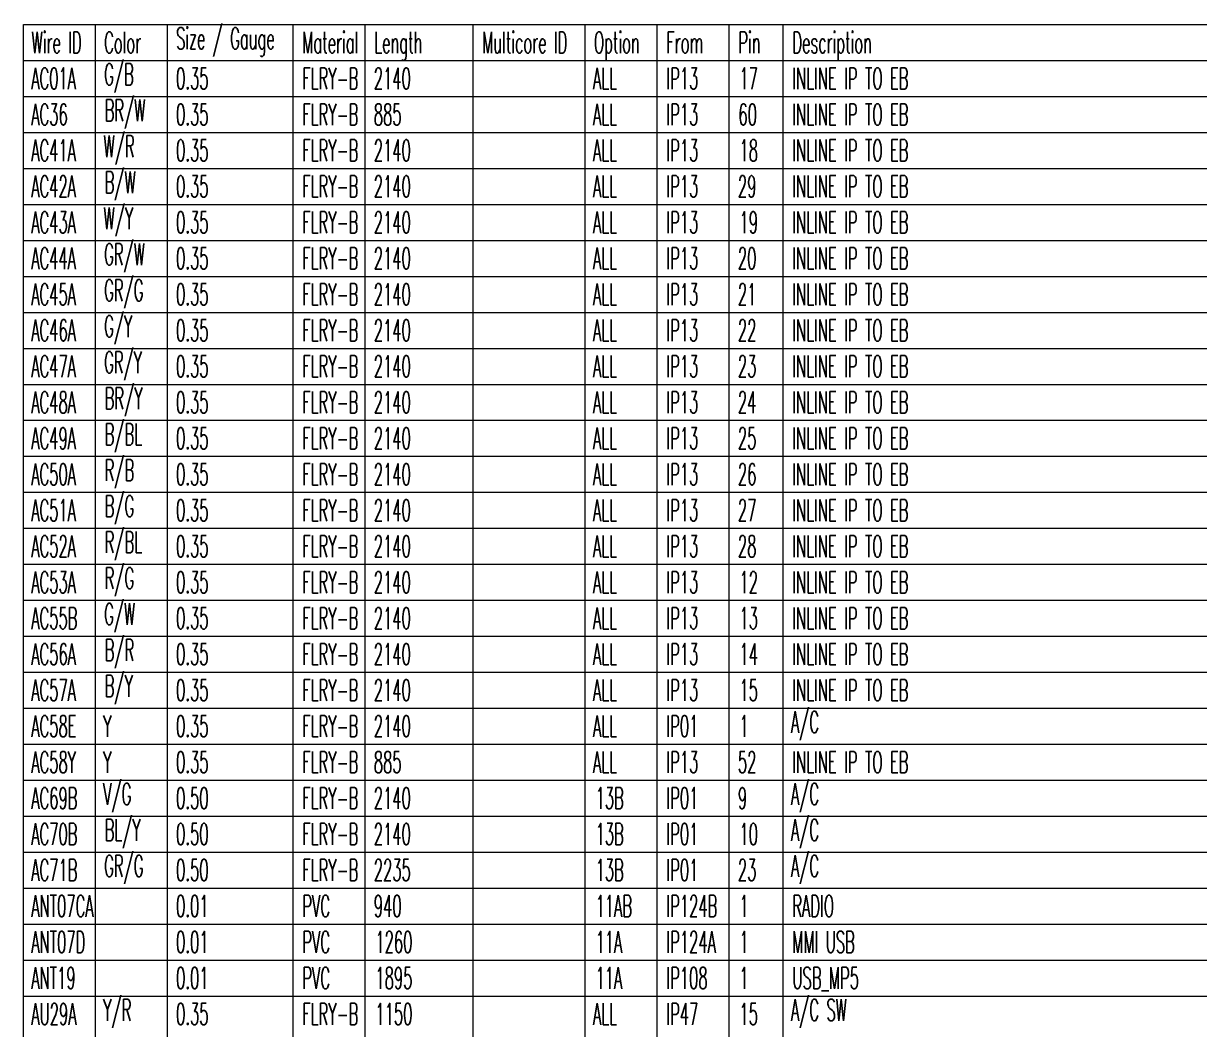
# Model space of a CAD drawing. Header units: inches. Extents: x 47316 to 59086, y 3141 to 11743.
# Drawn here: x 54764.1 to 54927.5, y 8790.6 to 8930.4 of the extents above; entities that cross this region are included whole.
import ezdxf

# ---------------------------------------------------------------- set-up
doc = ezdxf.new("R2010")
doc.units = ezdxf.units.IN
doc.header["$MEASUREMENT"] = 0
doc.styles.get("Standard").update_dxf_attribs({"font": ''})
doc.styles.get('Standard').set_extended_font_data('SimSun')

msp = doc.modelspace()

# ---------------------------------------------------------------- linework, layer by layer
at = {"color": 0, "linetype": 'Continuous', "lineweight": 15}
for p, q in [((54764.1, 8425.24), (54764.1, 8930.24)), ((54764.1, 8930.24), (55090.95, 8930.24)), ((54774.1, 8425.24), (54774.1, 8930.24)), ((54784.1, 8425.24), (54784.1, 8930.24)), ((54801.57, 8425.24), (54801.57, 8930.24)), ((54811.57, 8425.24), (54811.57, 8930.24)), ((54826.57, 8425.24), (54826.57, 8930.24)), ((54842.17, 8425.24), (54842.17, 8930.24)), ((54852.17, 8425.24), (54852.17, 8930.24)), ((54862.17, 8425.24), (54862.17, 8930.24)), ((54869.67, 8425.24), (54869.67, 8930.24)), ((54764.1, 8925.24), (55090.95, 8925.24)), ((54764.1, 8920.24), (55090.95, 8920.24)), ((54764.1, 8915.24), (55090.95, 8915.24)), ((54764.1, 8910.24), (55090.95, 8910.24)), ((54764.1, 8905.24), (55090.95, 8905.24)), ((54764.1, 8900.24), (55090.95, 8900.24)), ((54764.1, 8895.24), (55090.95, 8895.24)), ((54764.1, 8890.24), (55090.95, 8890.24)), ((54764.1, 8885.24), (55090.95, 8885.24)), ((54764.1, 8880.24), (55090.95, 8880.24)), ((54764.1, 8875.24), (55090.95, 8875.24)), ((54764.1, 8870.24), (55090.95, 8870.24)), ((54764.1, 8865.24), (55090.95, 8865.24)), ((54764.1, 8860.24), (55090.95, 8860.24)), ((54764.1, 8855.24), (55090.95, 8855.24)), ((54764.1, 8850.24), (55090.95, 8850.24)), ((54764.1, 8845.24), (55090.95, 8845.24)), ((54764.1, 8840.24), (55090.95, 8840.24)), ((54764.1, 8835.24), (55090.95, 8835.24)), ((54764.1, 8830.24), (55090.95, 8830.24)), ((54764.1, 8825.24), (55090.95, 8825.24)), ((54764.1, 8820.24), (55090.95, 8820.24)), ((54764.1, 8815.24), (55090.95, 8815.24)), ((54764.1, 8810.24), (55090.95, 8810.24)), ((54764.1, 8805.24), (55090.95, 8805.24)), ((54764.1, 8800.24), (55090.95, 8800.24)), ((54764.1, 8795.24), (55090.95, 8795.24))]:
    msp.add_line(p, q, dxfattribs=at)

# ---------------------------------------------------------------- texts
at = {"color": 140, "linetype": 'Continuous', "lineweight": 15, "char_height": 3, "attachment_point": 1}
for s, insert, width in [('\\Fromans.shx;\\W0.5000000000;\\T1.0000000000;\\o\\lSize / Gauge', (54785.31, 8929.81), 15.9286), ('\\Fromans.shx;\\W0.5000000000;\\T1.0000000000;\\o\\lWire ID', (54765.24, 8929.24), 8.0714), ('\\Fromans.shx;\\W0.5000000000;\\T1.0000000000;\\o\\lColor', (54775.31, 8929.24), 5.7143), ('\\Fromans.shx;\\W0.5000000000;\\T1.0000000000;\\o\\lMaterial', (54802.85, 8929.24), 8.6429), ('\\Fromans.shx;\\W0.5000000000;\\T1.0000000000;\\o\\lLength', (54812.85, 8929.24), 7.4286), ('\\Fromans.shx;\\W0.5000000000;\\T1.0000000000;\\o\\lMulticore ID', (54827.85, 8929.24), 13.5), ('\\Fromans.shx;\\W0.5000000000;\\T1.0000000000;\\o\\lOption', (54843.38, 8929.24), 7.0714), ('\\Fromans.shx;\\W0.5000000000;\\T1.0000000000;\\o\\lFrom', (54853.45, 8929.24), 5.7143), ('\\Fromans.shx;\\W0.5000000000;\\T1.0000000000;\\o\\lPin', (54863.45, 8929.24), 3.4286), ('\\Fromans.shx;\\W0.5000000000;\\T1.0000000000;\\o\\lDescription', (54870.95, 8929.24), 12.2857)]:
    msp.add_mtext(s, dxfattribs=dict(at, insert=insert, width=width))
at = {"color": 7, "linetype": 'Continuous', "lineweight": 15, "char_height": 3, "attachment_point": 1}
for s, insert, width in [('\\Fromans.shx;\\W0.5000000000;\\T1.0000000000;\\o\\lG/B', (54775.31, 8924.81), 4.5714), ('\\Fromans.shx;\\W0.5000000000;\\T1.0000000000;\\o\\lAC01A', (54765.17, 8924.24), 6.9286), ('\\Fromans.shx;\\W0.5000000000;\\T1.0000000000;\\o\\l0.35', (54785.31, 8924.24), 5), ('\\Fromans.shx;\\W0.5000000000;\\T1.0000000000;\\o\\lFLRY-B', (54802.85, 8924.24), 8.6429), ('\\Fromans.shx;\\W0.5000000000;\\T1.0000000000;\\o\\l2140', (54812.78, 8924.24), 5.7143), ('\\Fromans.shx;\\W0.5000000000;\\T1.0000000000;\\o\\lALL', (54843.24, 8924.24), 3.7143), ('\\Fromans.shx;\\W0.5000000000;\\T1.0000000000;\\o\\lIP13', (54853.45, 8924.24), 4.9286), ('\\Fromans.shx;\\W0.5000000000;\\T1.0000000000;\\o\\l17', (54863.6, 8924.24), 2.8571), ('\\Fromans.shx;\\W0.5000000000;\\T1.0000000000;\\o\\lINLINE IP TO EB', (54870.95, 8924.24), 19), ('\\Fromans.shx;\\W0.5000000000;\\T1.0000000000;\\o\\lBR/W', (54775.38, 8919.81), 6.2857), ('\\Fromans.shx;\\W0.5000000000;\\T1.0000000000;\\o\\lAC36', (54765.17, 8919.24), 5.6429), ('\\Fromans.shx;\\W0.5000000000;\\T1.0000000000;\\o\\l0.35', (54785.31, 8919.24), 5), ('\\Fromans.shx;\\W0.5000000000;\\T1.0000000000;\\o\\lFLRY-B', (54802.85, 8919.24), 8.6429), ('\\Fromans.shx;\\W0.5000000000;\\T1.0000000000;\\o\\l885', (54812.78, 8919.24), 4.2857), ('\\Fromans.shx;\\W0.5000000000;\\T1.0000000000;\\o\\lALL', (54843.24, 8919.24), 3.7143), ('\\Fromans.shx;\\W0.5000000000;\\T1.0000000000;\\o\\lIP13', (54853.45, 8919.24), 4.9286), ('\\Fromans.shx;\\W0.5000000000;\\T1.0000000000;\\o\\l60', (54863.45, 8919.24), 2.8571), ('\\Fromans.shx;\\W0.5000000000;\\T1.0000000000;\\o\\lINLINE IP TO EB', (54870.95, 8919.24), 19), ('\\Fromans.shx;\\W0.5000000000;\\T1.0000000000;\\o\\lW/R', (54775.24, 8914.81), 4.7857), ('\\Fromans.shx;\\W0.5000000000;\\T1.0000000000;\\o\\lAC41A', (54765.17, 8914.24), 6.9286), ('\\Fromans.shx;\\W0.5000000000;\\T1.0000000000;\\o\\l0.35', (54785.31, 8914.24), 5), ('\\Fromans.shx;\\W0.5000000000;\\T1.0000000000;\\o\\lFLRY-B', (54802.85, 8914.24), 8.6429), ('\\Fromans.shx;\\W0.5000000000;\\T1.0000000000;\\o\\l2140', (54812.78, 8914.24), 5.7143), ('\\Fromans.shx;\\W0.5000000000;\\T1.0000000000;\\o\\lALL', (54843.24, 8914.24), 3.7143), ('\\Fromans.shx;\\W0.5000000000;\\T1.0000000000;\\o\\lIP13', (54853.45, 8914.24), 4.9286), ('\\Fromans.shx;\\W0.5000000000;\\T1.0000000000;\\o\\l18', (54863.6, 8914.24), 2.8571), ('\\Fromans.shx;\\W0.5000000000;\\T1.0000000000;\\o\\lINLINE IP TO EB', (54870.95, 8914.24), 19), ('\\Fromans.shx;\\W0.5000000000;\\T1.0000000000;\\o\\lB/W', (54775.38, 8909.81), 4.7857), ('\\Fromans.shx;\\W0.5000000000;\\T1.0000000000;\\o\\lAC42A', (54765.17, 8909.24), 6.9286), ('\\Fromans.shx;\\W0.5000000000;\\T1.0000000000;\\o\\l0.35', (54785.31, 8909.24), 5), ('\\Fromans.shx;\\W0.5000000000;\\T1.0000000000;\\o\\lFLRY-B', (54802.85, 8909.24), 8.6429), ('\\Fromans.shx;\\W0.5000000000;\\T1.0000000000;\\o\\l2140', (54812.78, 8909.24), 5.7143), ('\\Fromans.shx;\\W0.5000000000;\\T1.0000000000;\\o\\lALL', (54843.24, 8909.24), 3.7143), ('\\Fromans.shx;\\W0.5000000000;\\T1.0000000000;\\o\\lIP13', (54853.45, 8909.24), 4.9286), ('\\Fromans.shx;\\W0.5000000000;\\T1.0000000000;\\o\\l29', (54863.38, 8909.24), 2.8571), ('\\Fromans.shx;\\W0.5000000000;\\T1.0000000000;\\o\\lINLINE IP TO EB', (54870.95, 8909.24), 19), ('\\Fromans.shx;\\W0.5000000000;\\T1.0000000000;\\o\\lW/Y', (54775.24, 8904.81), 4.5714), ('\\Fromans.shx;\\W0.5000000000;\\T1.0000000000;\\o\\lAC43A', (54765.17, 8904.24), 6.9286), ('\\Fromans.shx;\\W0.5000000000;\\T1.0000000000;\\o\\l0.35', (54785.31, 8904.24), 5), ('\\Fromans.shx;\\W0.5000000000;\\T1.0000000000;\\o\\lFLRY-B', (54802.85, 8904.24), 8.6429), ('\\Fromans.shx;\\W0.5000000000;\\T1.0000000000;\\o\\l2140', (54812.78, 8904.24), 5.7143), ('\\Fromans.shx;\\W0.5000000000;\\T1.0000000000;\\o\\lALL', (54843.24, 8904.24), 3.7143), ('\\Fromans.shx;\\W0.5000000000;\\T1.0000000000;\\o\\lIP13', (54853.45, 8904.24), 4.9286), ('\\Fromans.shx;\\W0.5000000000;\\T1.0000000000;\\o\\l19', (54863.6, 8904.24), 2.8571), ('\\Fromans.shx;\\W0.5000000000;\\T1.0000000000;\\o\\lINLINE IP TO EB', (54870.95, 8904.24), 19), ('\\Fromans.shx;\\W0.5000000000;\\T1.0000000000;\\o\\lGR/W', (54775.31, 8899.81), 6.2857), ('\\Fromans.shx;\\W0.5000000000;\\T1.0000000000;\\o\\lAC44A', (54765.17, 8899.24), 6.9286), ('\\Fromans.shx;\\W0.5000000000;\\T1.0000000000;\\o\\l0.35', (54785.31, 8899.24), 5), ('\\Fromans.shx;\\W0.5000000000;\\T1.0000000000;\\o\\lFLRY-B', (54802.85, 8899.24), 8.6429), ('\\Fromans.shx;\\W0.5000000000;\\T1.0000000000;\\o\\l2140', (54812.78, 8899.24), 5.7143), ('\\Fromans.shx;\\W0.5000000000;\\T1.0000000000;\\o\\lALL', (54843.24, 8899.24), 3.7143), ('\\Fromans.shx;\\W0.5000000000;\\T1.0000000000;\\o\\lIP13', (54853.45, 8899.24), 4.9286), ('\\Fromans.shx;\\W0.5000000000;\\T1.0000000000;\\o\\l20', (54863.38, 8899.24), 2.8571), ('\\Fromans.shx;\\W0.5000000000;\\T1.0000000000;\\o\\lINLINE IP TO EB', (54870.95, 8899.24), 19), ('\\Fromans.shx;\\W0.5000000000;\\T1.0000000000;\\o\\lGR/G', (54775.31, 8894.81), 6.0714), ('\\Fromans.shx;\\W0.5000000000;\\T1.0000000000;\\o\\lAC45A', (54765.17, 8894.24), 6.9286), ('\\Fromans.shx;\\W0.5000000000;\\T1.0000000000;\\o\\l0.35', (54785.31, 8894.24), 5), ('\\Fromans.shx;\\W0.5000000000;\\T1.0000000000;\\o\\lFLRY-B', (54802.85, 8894.24), 8.6429), ('\\Fromans.shx;\\W0.5000000000;\\T1.0000000000;\\o\\l2140', (54812.78, 8894.24), 5.7143), ('\\Fromans.shx;\\W0.5000000000;\\T1.0000000000;\\o\\lALL', (54843.24, 8894.24), 3.7143), ('\\Fromans.shx;\\W0.5000000000;\\T1.0000000000;\\o\\lIP13', (54853.45, 8894.24), 4.9286), ('\\Fromans.shx;\\W0.5000000000;\\T1.0000000000;\\o\\l21', (54863.38, 8894.24), 2.8571), ('\\Fromans.shx;\\W0.5000000000;\\T1.0000000000;\\o\\lINLINE IP TO EB', (54870.95, 8894.24), 19), ('\\Fromans.shx;\\W0.5000000000;\\T1.0000000000;\\o\\lG/Y', (54775.31, 8889.81), 4.3571), ('\\Fromans.shx;\\W0.5000000000;\\T1.0000000000;\\o\\lAC46A', (54765.17, 8889.24), 6.9286), ('\\Fromans.shx;\\W0.5000000000;\\T1.0000000000;\\o\\l0.35', (54785.31, 8889.24), 5), ('\\Fromans.shx;\\W0.5000000000;\\T1.0000000000;\\o\\lFLRY-B', (54802.85, 8889.24), 8.6429), ('\\Fromans.shx;\\W0.5000000000;\\T1.0000000000;\\o\\l2140', (54812.78, 8889.24), 5.7143), ('\\Fromans.shx;\\W0.5000000000;\\T1.0000000000;\\o\\lALL', (54843.24, 8889.24), 3.7143), ('\\Fromans.shx;\\W0.5000000000;\\T1.0000000000;\\o\\lIP13', (54853.45, 8889.24), 4.9286), ('\\Fromans.shx;\\W0.5000000000;\\T1.0000000000;\\o\\l22', (54863.38, 8889.24), 2.8571), ('\\Fromans.shx;\\W0.5000000000;\\T1.0000000000;\\o\\lINLINE IP TO EB', (54870.95, 8889.24), 19), ('\\Fromans.shx;\\W0.5000000000;\\T1.0000000000;\\o\\lAC47A', (54765.17, 8884.24), 6.9286), ('\\Fromans.shx;\\W0.5000000000;\\T1.0000000000;\\o\\lGR/Y', (54775.31, 8884.81), 5.8571), ('\\Fromans.shx;\\W0.5000000000;\\T1.0000000000;\\o\\l0.35', (54785.31, 8884.24), 5), ('\\Fromans.shx;\\W0.5000000000;\\T1.0000000000;\\o\\lFLRY-B', (54802.85, 8884.24), 8.6429), ('\\Fromans.shx;\\W0.5000000000;\\T1.0000000000;\\o\\l2140', (54812.78, 8884.24), 5.7143), ('\\Fromans.shx;\\W0.5000000000;\\T1.0000000000;\\o\\lALL', (54843.24, 8884.24), 3.7143), ('\\Fromans.shx;\\W0.5000000000;\\T1.0000000000;\\o\\lIP13', (54853.45, 8884.24), 4.9286), ('\\Fromans.shx;\\W0.5000000000;\\T1.0000000000;\\o\\l23', (54863.38, 8884.24), 2.8571), ('\\Fromans.shx;\\W0.5000000000;\\T1.0000000000;\\o\\lINLINE IP TO EB', (54870.95, 8884.24), 19), ('\\Fromans.shx;\\W0.5000000000;\\T1.0000000000;\\o\\lAC48A', (54765.17, 8879.24), 6.9286), ('\\Fromans.shx;\\W0.5000000000;\\T1.0000000000;\\o\\lBR/Y', (54775.38, 8879.81), 5.8571), ('\\Fromans.shx;\\W0.5000000000;\\T1.0000000000;\\o\\l0.35', (54785.31, 8879.24), 5), ('\\Fromans.shx;\\W0.5000000000;\\T1.0000000000;\\o\\lFLRY-B', (54802.85, 8879.24), 8.6429), ('\\Fromans.shx;\\W0.5000000000;\\T1.0000000000;\\o\\l2140', (54812.78, 8879.24), 5.7143), ('\\Fromans.shx;\\W0.5000000000;\\T1.0000000000;\\o\\lALL', (54843.24, 8879.24), 3.7143), ('\\Fromans.shx;\\W0.5000000000;\\T1.0000000000;\\o\\lIP13', (54853.45, 8879.24), 4.9286), ('\\Fromans.shx;\\W0.5000000000;\\T1.0000000000;\\o\\l24', (54863.38, 8879.24), 2.8571), ('\\Fromans.shx;\\W0.5000000000;\\T1.0000000000;\\o\\lINLINE IP TO EB', (54870.95, 8879.24), 19), ('\\Fromans.shx;\\W0.5000000000;\\T1.0000000000;\\o\\lAC49A', (54765.17, 8874.24), 6.9286), ('\\Fromans.shx;\\W0.5000000000;\\T1.0000000000;\\o\\lB/BL', (54775.38, 8874.81), 5.7857), ('\\Fromans.shx;\\W0.5000000000;\\T1.0000000000;\\o\\l0.35', (54785.31, 8874.24), 5), ('\\Fromans.shx;\\W0.5000000000;\\T1.0000000000;\\o\\lFLRY-B', (54802.85, 8874.24), 8.6429), ('\\Fromans.shx;\\W0.5000000000;\\T1.0000000000;\\o\\l2140', (54812.78, 8874.24), 5.7143), ('\\Fromans.shx;\\W0.5000000000;\\T1.0000000000;\\o\\lALL', (54843.24, 8874.24), 3.7143), ('\\Fromans.shx;\\W0.5000000000;\\T1.0000000000;\\o\\lIP13', (54853.45, 8874.24), 4.9286), ('\\Fromans.shx;\\W0.5000000000;\\T1.0000000000;\\o\\l25', (54863.38, 8874.24), 2.8571), ('\\Fromans.shx;\\W0.5000000000;\\T1.0000000000;\\o\\lINLINE IP TO EB', (54870.95, 8874.24), 19), ('\\Fromans.shx;\\W0.5000000000;\\T1.0000000000;\\o\\lAC50A', (54765.17, 8869.24), 6.9286), ('\\Fromans.shx;\\W0.5000000000;\\T1.0000000000;\\o\\lR/B', (54775.38, 8869.81), 4.5714), ('\\Fromans.shx;\\W0.5000000000;\\T1.0000000000;\\o\\l0.35', (54785.31, 8869.24), 5), ('\\Fromans.shx;\\W0.5000000000;\\T1.0000000000;\\o\\lFLRY-B', (54802.85, 8869.24), 8.6429), ('\\Fromans.shx;\\W0.5000000000;\\T1.0000000000;\\o\\l2140', (54812.78, 8869.24), 5.7143), ('\\Fromans.shx;\\W0.5000000000;\\T1.0000000000;\\o\\lALL', (54843.24, 8869.24), 3.7143), ('\\Fromans.shx;\\W0.5000000000;\\T1.0000000000;\\o\\lIP13', (54853.45, 8869.24), 4.9286), ('\\Fromans.shx;\\W0.5000000000;\\T1.0000000000;\\o\\l26', (54863.38, 8869.24), 2.8571), ('\\Fromans.shx;\\W0.5000000000;\\T1.0000000000;\\o\\lINLINE IP TO EB', (54870.95, 8869.24), 19), ('\\Fromans.shx;\\W0.5000000000;\\T1.0000000000;\\o\\lAC51A', (54765.17, 8864.24), 6.9286), ('\\Fromans.shx;\\W0.5000000000;\\T1.0000000000;\\o\\lB/G', (54775.38, 8864.81), 4.5714), ('\\Fromans.shx;\\W0.5000000000;\\T1.0000000000;\\o\\l0.35', (54785.31, 8864.24), 5), ('\\Fromans.shx;\\W0.5000000000;\\T1.0000000000;\\o\\lFLRY-B', (54802.85, 8864.24), 8.6429), ('\\Fromans.shx;\\W0.5000000000;\\T1.0000000000;\\o\\l2140', (54812.78, 8864.24), 5.7143), ('\\Fromans.shx;\\W0.5000000000;\\T1.0000000000;\\o\\lALL', (54843.24, 8864.24), 3.7143), ('\\Fromans.shx;\\W0.5000000000;\\T1.0000000000;\\o\\lIP13', (54853.45, 8864.24), 4.9286), ('\\Fromans.shx;\\W0.5000000000;\\T1.0000000000;\\o\\l27', (54863.38, 8864.24), 2.8571), ('\\Fromans.shx;\\W0.5000000000;\\T1.0000000000;\\o\\lINLINE IP TO EB', (54870.95, 8864.24), 19), ('\\Fromans.shx;\\W0.5000000000;\\T1.0000000000;\\o\\lR/BL', (54775.38, 8859.81), 5.7857), ('\\Fromans.shx;\\W0.5000000000;\\T1.0000000000;\\o\\lAC52A', (54765.17, 8859.24), 6.9286), ('\\Fromans.shx;\\W0.5000000000;\\T1.0000000000;\\o\\l0.35', (54785.31, 8859.24), 5), ('\\Fromans.shx;\\W0.5000000000;\\T1.0000000000;\\o\\lFLRY-B', (54802.85, 8859.24), 8.6429), ('\\Fromans.shx;\\W0.5000000000;\\T1.0000000000;\\o\\l2140', (54812.78, 8859.24), 5.7143), ('\\Fromans.shx;\\W0.5000000000;\\T1.0000000000;\\o\\lALL', (54843.24, 8859.24), 3.7143), ('\\Fromans.shx;\\W0.5000000000;\\T1.0000000000;\\o\\lIP13', (54853.45, 8859.24), 4.9286), ('\\Fromans.shx;\\W0.5000000000;\\T1.0000000000;\\o\\l28', (54863.38, 8859.24), 2.8571), ('\\Fromans.shx;\\W0.5000000000;\\T1.0000000000;\\o\\lINLINE IP TO EB', (54870.95, 8859.24), 19), ('\\Fromans.shx;\\W0.5000000000;\\T1.0000000000;\\o\\lR/G', (54775.38, 8854.81), 4.5714), ('\\Fromans.shx;\\W0.5000000000;\\T1.0000000000;\\o\\lAC53A', (54765.17, 8854.24), 6.9286), ('\\Fromans.shx;\\W0.5000000000;\\T1.0000000000;\\o\\l0.35', (54785.31, 8854.24), 5), ('\\Fromans.shx;\\W0.5000000000;\\T1.0000000000;\\o\\lFLRY-B', (54802.85, 8854.24), 8.6429), ('\\Fromans.shx;\\W0.5000000000;\\T1.0000000000;\\o\\l2140', (54812.78, 8854.24), 5.7143), ('\\Fromans.shx;\\W0.5000000000;\\T1.0000000000;\\o\\lALL', (54843.24, 8854.24), 3.7143), ('\\Fromans.shx;\\W0.5000000000;\\T1.0000000000;\\o\\lIP13', (54853.45, 8854.24), 4.9286), ('\\Fromans.shx;\\W0.5000000000;\\T1.0000000000;\\o\\l12', (54863.6, 8854.24), 2.8571), ('\\Fromans.shx;\\W0.5000000000;\\T1.0000000000;\\o\\lINLINE IP TO EB', (54870.95, 8854.24), 19), ('\\Fromans.shx;\\W0.5000000000;\\T1.0000000000;\\o\\lG/W', (54775.31, 8849.81), 4.7857), ('\\Fromans.shx;\\W0.5000000000;\\T1.0000000000;\\o\\lAC55B', (54765.17, 8849.24), 7.1429), ('\\Fromans.shx;\\W0.5000000000;\\T1.0000000000;\\o\\l0.35', (54785.31, 8849.24), 5), ('\\Fromans.shx;\\W0.5000000000;\\T1.0000000000;\\o\\lFLRY-B', (54802.85, 8849.24), 8.6429), ('\\Fromans.shx;\\W0.5000000000;\\T1.0000000000;\\o\\l2140', (54812.78, 8849.24), 5.7143), ('\\Fromans.shx;\\W0.5000000000;\\T1.0000000000;\\o\\lALL', (54843.24, 8849.24), 3.7143), ('\\Fromans.shx;\\W0.5000000000;\\T1.0000000000;\\o\\lIP13', (54853.45, 8849.24), 4.9286), ('\\Fromans.shx;\\W0.5000000000;\\T1.0000000000;\\o\\l13', (54863.6, 8849.24), 2.8571), ('\\Fromans.shx;\\W0.5000000000;\\T1.0000000000;\\o\\lINLINE IP TO EB', (54870.95, 8849.24), 19), ('\\Fromans.shx;\\W0.5000000000;\\T1.0000000000;\\o\\lB/R', (54775.38, 8844.81), 4.5714), ('\\Fromans.shx;\\W0.5000000000;\\T1.0000000000;\\o\\lAC56A', (54765.17, 8844.24), 6.9286), ('\\Fromans.shx;\\W0.5000000000;\\T1.0000000000;\\o\\l0.35', (54785.31, 8844.24), 5), ('\\Fromans.shx;\\W0.5000000000;\\T1.0000000000;\\o\\lFLRY-B', (54802.85, 8844.24), 8.6429), ('\\Fromans.shx;\\W0.5000000000;\\T1.0000000000;\\o\\l2140', (54812.78, 8844.24), 5.7143), ('\\Fromans.shx;\\W0.5000000000;\\T1.0000000000;\\o\\lALL', (54843.24, 8844.24), 3.7143), ('\\Fromans.shx;\\W0.5000000000;\\T1.0000000000;\\o\\lIP13', (54853.45, 8844.24), 4.9286), ('\\Fromans.shx;\\W0.5000000000;\\T1.0000000000;\\o\\l14', (54863.6, 8844.24), 2.8571), ('\\Fromans.shx;\\W0.5000000000;\\T1.0000000000;\\o\\lINLINE IP TO EB', (54870.95, 8844.24), 19), ('\\Fromans.shx;\\W0.5000000000;\\T1.0000000000;\\o\\lB/Y', (54775.38, 8839.81), 4.3571), ('\\Fromans.shx;\\W0.5000000000;\\T1.0000000000;\\o\\lAC57A', (54765.17, 8839.24), 6.9286), ('\\Fromans.shx;\\W0.5000000000;\\T1.0000000000;\\o\\l0.35', (54785.31, 8839.24), 5), ('\\Fromans.shx;\\W0.5000000000;\\T1.0000000000;\\o\\lFLRY-B', (54802.85, 8839.24), 8.6429), ('\\Fromans.shx;\\W0.5000000000;\\T1.0000000000;\\o\\l2140', (54812.78, 8839.24), 5.7143), ('\\Fromans.shx;\\W0.5000000000;\\T1.0000000000;\\o\\lALL', (54843.24, 8839.24), 3.7143), ('\\Fromans.shx;\\W0.5000000000;\\T1.0000000000;\\o\\lIP13', (54853.45, 8839.24), 4.9286), ('\\Fromans.shx;\\W0.5000000000;\\T1.0000000000;\\o\\l15', (54863.6, 8839.24), 2.8571), ('\\Fromans.shx;\\W0.5000000000;\\T1.0000000000;\\o\\lINLINE IP TO EB', (54870.95, 8839.24), 19), ('\\Fromans.shx;\\W0.5000000000;\\T1.0000000000;\\o\\lA/C', (54870.74, 8834.81), 4.3571), ('\\Fromans.shx;\\W0.5000000000;\\T1.0000000000;\\o\\lAC58E', (54765.17, 8834.24), 7), ('\\Fromans.shx;\\W0.5000000000;\\T1.0000000000;\\o\\lY', (54775.17, 8834.24), 1.2857), ('\\Fromans.shx;\\W0.5000000000;\\T1.0000000000;\\o\\l0.35', (54785.31, 8834.24), 5), ('\\Fromans.shx;\\W0.5000000000;\\T1.0000000000;\\o\\lFLRY-B', (54802.85, 8834.24), 8.6429), ('\\Fromans.shx;\\W0.5000000000;\\T1.0000000000;\\o\\l2140', (54812.78, 8834.24), 5.7143), ('\\Fromans.shx;\\W0.5000000000;\\T1.0000000000;\\o\\lALL', (54843.24, 8834.24), 3.7143), ('\\Fromans.shx;\\W0.5000000000;\\T1.0000000000;\\o\\lIP01', (54853.45, 8834.24), 4.9286), ('\\Fromans.shx;\\W0.5000000000;\\T1.0000000000;\\o\\l1', (54863.6, 8834.24), 1.4286), ('\\Fromans.shx;\\W0.5000000000;\\T1.0000000000;\\o\\lAC58Y', (54765.17, 8829.24), 6.9286), ('\\Fromans.shx;\\W0.5000000000;\\T1.0000000000;\\o\\lY', (54775.17, 8829.24), 1.2857), ('\\Fromans.shx;\\W0.5000000000;\\T1.0000000000;\\o\\l0.35', (54785.31, 8829.24), 5), ('\\Fromans.shx;\\W0.5000000000;\\T1.0000000000;\\o\\lFLRY-B', (54802.85, 8829.24), 8.6429), ('\\Fromans.shx;\\W0.5000000000;\\T1.0000000000;\\o\\l885', (54812.78, 8829.24), 4.2857), ('\\Fromans.shx;\\W0.5000000000;\\T1.0000000000;\\o\\lALL', (54843.24, 8829.24), 3.7143), ('\\Fromans.shx;\\W0.5000000000;\\T1.0000000000;\\o\\lIP13', (54853.45, 8829.24), 4.9286), ('\\Fromans.shx;\\W0.5000000000;\\T1.0000000000;\\o\\l52', (54863.38, 8829.24), 2.8571), ('\\Fromans.shx;\\W0.5000000000;\\T1.0000000000;\\o\\lINLINE IP TO EB', (54870.95, 8829.24), 19), ('\\Fromans.shx;\\W0.5000000000;\\T1.0000000000;\\o\\lV/G', (54775.17, 8824.81), 4.3571), ('\\Fromans.shx;\\W0.5000000000;\\T1.0000000000;\\o\\lA/C', (54870.74, 8824.81), 4.3571), ('\\Fromans.shx;\\W0.5000000000;\\T1.0000000000;\\o\\lAC69B', (54765.17, 8824.24), 7.1429), ('\\Fromans.shx;\\W0.5000000000;\\T1.0000000000;\\o\\l0.50', (54785.31, 8824.24), 5), ('\\Fromans.shx;\\W0.5000000000;\\T1.0000000000;\\o\\lFLRY-B', (54802.85, 8824.24), 8.6429), ('\\Fromans.shx;\\W0.5000000000;\\T1.0000000000;\\o\\l2140', (54812.78, 8824.24), 5.7143), ('\\Fromans.shx;\\W0.5000000000;\\T1.0000000000;\\o\\l13B', (54843.6, 8824.24), 4.3571), ('\\Fromans.shx;\\W0.5000000000;\\T1.0000000000;\\o\\lIP01', (54853.45, 8824.24), 4.9286), ('\\Fromans.shx;\\W0.5000000000;\\T1.0000000000;\\o\\l9', (54863.38, 8824.24), 1.4286), ('\\Fromans.shx;\\W0.5000000000;\\T1.0000000000;\\o\\lBL/Y', (54775.38, 8819.81), 5.5714), ('\\Fromans.shx;\\W0.5000000000;\\T1.0000000000;\\o\\lA/C', (54870.74, 8819.81), 4.3571), ('\\Fromans.shx;\\W0.5000000000;\\T1.0000000000;\\o\\lAC70B', (54765.17, 8819.24), 7.1429), ('\\Fromans.shx;\\W0.5000000000;\\T1.0000000000;\\o\\l0.50', (54785.31, 8819.24), 5), ('\\Fromans.shx;\\W0.5000000000;\\T1.0000000000;\\o\\lFLRY-B', (54802.85, 8819.24), 8.6429), ('\\Fromans.shx;\\W0.5000000000;\\T1.0000000000;\\o\\l2140', (54812.78, 8819.24), 5.7143), ('\\Fromans.shx;\\W0.5000000000;\\T1.0000000000;\\o\\l13B', (54843.6, 8819.24), 4.3571), ('\\Fromans.shx;\\W0.5000000000;\\T1.0000000000;\\o\\lIP01', (54853.45, 8819.24), 4.9286), ('\\Fromans.shx;\\W0.5000000000;\\T1.0000000000;\\o\\l10', (54863.6, 8819.24), 2.8571), ('\\Fromans.shx;\\W0.5000000000;\\T1.0000000000;\\o\\lGR/G', (54775.31, 8814.81), 6.0714), ('\\Fromans.shx;\\W0.5000000000;\\T1.0000000000;\\o\\lA/C', (54870.74, 8814.81), 4.3571), ('\\Fromans.shx;\\W0.5000000000;\\T1.0000000000;\\o\\lAC71B', (54765.17, 8814.24), 7.1429), ('\\Fromans.shx;\\W0.5000000000;\\T1.0000000000;\\o\\l0.50', (54785.31, 8814.24), 5), ('\\Fromans.shx;\\W0.5000000000;\\T1.0000000000;\\o\\lFLRY-B', (54802.85, 8814.24), 8.6429), ('\\Fromans.shx;\\W0.5000000000;\\T1.0000000000;\\o\\l2235', (54812.78, 8814.24), 5.7143), ('\\Fromans.shx;\\W0.5000000000;\\T1.0000000000;\\o\\l13B', (54843.6, 8814.24), 4.3571), ('\\Fromans.shx;\\W0.5000000000;\\T1.0000000000;\\o\\lIP01', (54853.45, 8814.24), 4.9286), ('\\Fromans.shx;\\W0.5000000000;\\T1.0000000000;\\o\\l23', (54863.38, 8814.24), 2.8571), ('\\Fromans.shx;\\W0.5000000000;\\T1.0000000000;\\o\\lANT07CA', (54765.17, 8809.24), 9.6429), ('\\Fromans.shx;\\W0.5000000000;\\T1.0000000000;\\o\\l0.01', (54785.31, 8809.24), 5), ('\\Fromans.shx;\\W0.5000000000;\\T1.0000000000;\\o\\lPVC', (54802.85, 8809.24), 4.2857), ('\\Fromans.shx;\\W0.5000000000;\\T1.0000000000;\\o\\l940', (54812.78, 8809.24), 4.2857), ('\\Fromans.shx;\\W0.5000000000;\\T1.0000000000;\\o\\l11AB', (54843.6, 8809.24), 5.6429), ('\\Fromans.shx;\\W0.5000000000;\\T1.0000000000;\\o\\lIP124B', (54853.45, 8809.24), 7.8571), ('\\Fromans.shx;\\W0.5000000000;\\T1.0000000000;\\o\\l1', (54863.6, 8809.24), 1.4286), ('\\Fromans.shx;\\W0.5000000000;\\T1.0000000000;\\o\\lRADIO', (54870.95, 8809.24), 6.4286), ('\\Fromans.shx;\\W0.5000000000;\\T1.0000000000;\\o\\lANT07D', (54765.17, 8804.24), 8.3571), ('\\Fromans.shx;\\W0.5000000000;\\T1.0000000000;\\o\\l0.01', (54785.31, 8804.24), 5), ('\\Fromans.shx;\\W0.5000000000;\\T1.0000000000;\\o\\lPVC', (54802.85, 8804.24), 4.2857), ('\\Fromans.shx;\\W0.5000000000;\\T1.0000000000;\\o\\l1260', (54813, 8804.24), 5.7143), ('\\Fromans.shx;\\W0.5000000000;\\T1.0000000000;\\o\\l11A', (54843.6, 8804.24), 4.1429), ('\\Fromans.shx;\\W0.5000000000;\\T1.0000000000;\\o\\lIP124A', (54853.45, 8804.24), 7.6429), ('\\Fromans.shx;\\W0.5000000000;\\T1.0000000000;\\o\\l1', (54863.6, 8804.24), 1.4286), ('\\Fromans.shx;\\W0.5000000000;\\T1.0000000000;\\o\\lMMI USB', (54870.95, 8804.24), 10), ('\\Fromans.shx;\\W0.5000000000;\\T1.0000000000;\\o\\lANT19', (54765.17, 8799.24), 6.8571), ('\\Fromans.shx;\\W0.5000000000;\\T1.0000000000;\\o\\l0.01', (54785.31, 8799.24), 5), ('\\Fromans.shx;\\W0.5000000000;\\T1.0000000000;\\o\\lPVC', (54802.85, 8799.24), 4.2857), ('\\Fromans.shx;\\W0.5000000000;\\T1.0000000000;\\o\\l1895', (54813, 8799.24), 5.7143), ('\\Fromans.shx;\\W0.5000000000;\\T1.0000000000;\\o\\l11A', (54843.6, 8799.24), 4.1429), ('\\Fromans.shx;\\W0.5000000000;\\T1.0000000000;\\o\\lIP108', (54853.45, 8799.24), 6.3571), ('\\Fromans.shx;\\W0.5000000000;\\T1.0000000000;\\o\\l1', (54863.6, 8799.24), 1.4286), ('\\Fromans.shx;\\W0.5000000000;\\T1.0000000000;\\o\\lUSB_MP5', (54870.95, 8799.24), 10.8571), ('\\Fromans.shx;\\W0.5000000000;\\T1.0000000000;\\o\\lAU29A', (54765.17, 8794.24), 7), ('\\Fromans.shx;\\W0.5000000000;\\T1.0000000000;\\o\\lY/R', (54775.17, 8794.81), 4.3571), ('\\Fromans.shx;\\W0.5000000000;\\T1.0000000000;\\o\\l0.35', (54785.31, 8794.24), 5), ('\\Fromans.shx;\\W0.5000000000;\\T1.0000000000;\\o\\lFLRY-B', (54802.85, 8794.24), 8.6429), ('\\Fromans.shx;\\W0.5000000000;\\T1.0000000000;\\o\\l1150', (54813, 8794.24), 5.7143), ('\\Fromans.shx;\\W0.5000000000;\\T1.0000000000;\\o\\lALL', (54843.24, 8794.24), 3.7143), ('\\Fromans.shx;\\W0.5000000000;\\T1.0000000000;\\o\\lIP47', (54853.45, 8794.24), 4.9286), ('\\Fromans.shx;\\W0.5000000000;\\T1.0000000000;\\o\\l15', (54863.6, 8794.24), 2.8571), ('\\Fromans.shx;\\W0.5000000000;\\T1.0000000000;\\o\\lA/C SW', (54870.74, 8794.81), 9)]:
    msp.add_mtext(s, dxfattribs=dict(at, insert=insert, width=width))

doc.saveas('drawing.dxf')
